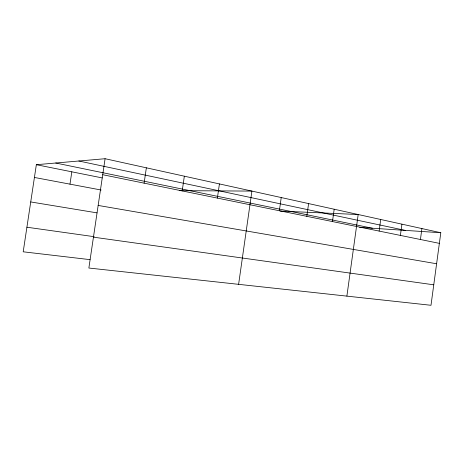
<?xml version="1.0" encoding="UTF-8"?>
<svg xmlns="http://www.w3.org/2000/svg" width="464" height="464" viewBox="0 0 464 464"><rect width="100%" height="100%" fill="white"/><g stroke="black" fill="none" stroke-linecap="round" stroke-linejoin="round"><path stroke-width="0.7" d="M440.8 232.731L430.992 305.283L88.868 268.03L105.09 158.717L440.8 232.731L359.675 227.383M400.386 235.41L401.923 224.164M420.43 239.499L421.921 228.572M346.886 296.125L358.179 214.519L280.076 211.056M379.123 231.078L380.718 219.484M306.808 216.328L308.595 203.586M332.468 221.566L334.19 209.229M279.369 210.737L281.23 197.554M217.378 198.093L219.42 183.924M238.612 284.333L251.911 191.087L179.58 190.663M182.201 190.924L184.341 176.192M144.107 183.152L146.357 167.817M69.977 184.156L71.821 171.819M105.09 158.717L36.349 164.703L23.2 251.801L90.057 259.649M26.912 227.221L94.192 236.686M93.45 237.162L433.759 284.815M30.728 201.944L96.999 212.866M98.159 205.436L436.607 263.761M34.423 177.457L101.117 190.014M36.349 164.703L102.184 177.909M102.712 174.713L439.362 243.362M55.732 163.015L372.343 228.218M78.839 161.002L405.252 230.388"/></g></svg>
